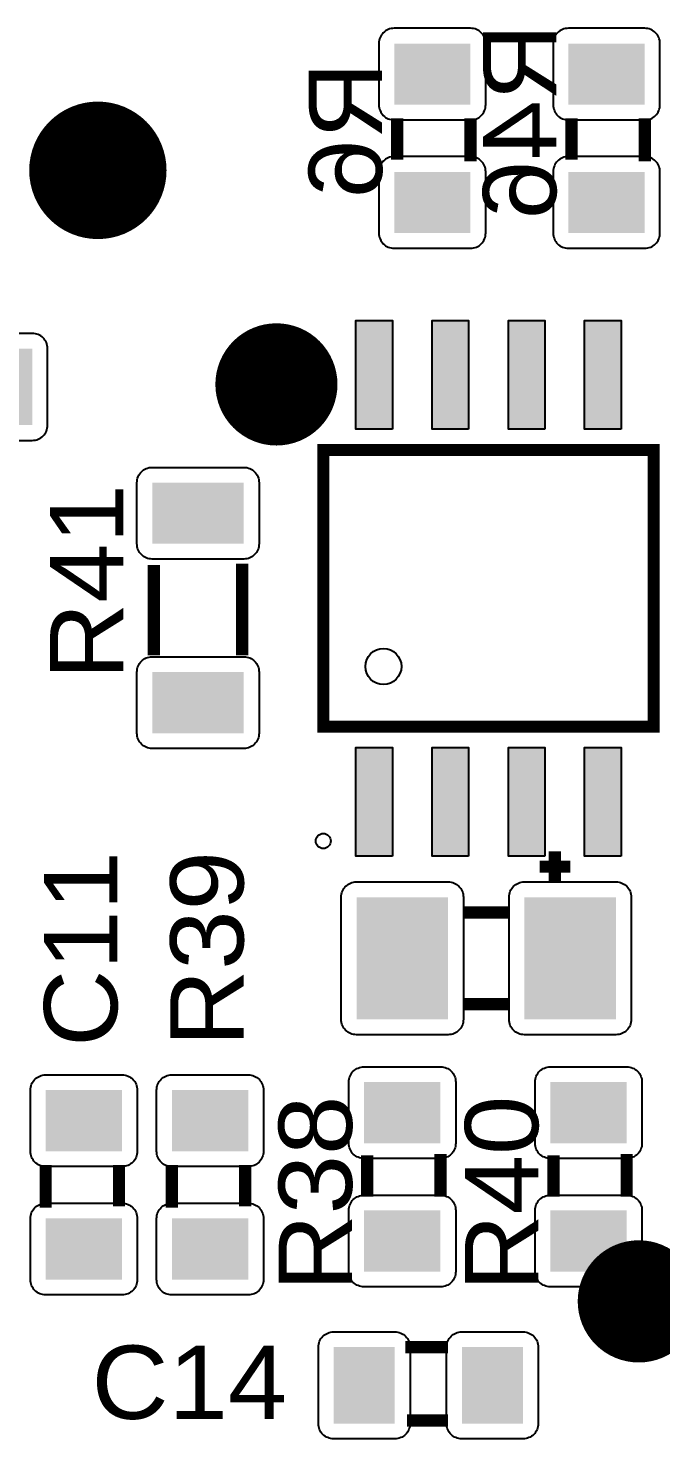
# Model space of a CAD drawing. Header units: inches. Extents: x 18.7 to 39.4, y 4.3 to 20.5.
# Drawn here: x 30.488 to 31.027, y 11.381 to 12.581 of the extents above; entities that cross this region are included whole.
import ezdxf

# ---------------------------------------------------------------- set-up
doc = ezdxf.new("R2010")
doc.units = ezdxf.units.IN
doc.header["$MEASUREMENT"] = 0
doc.styles.get("Standard").update_dxf_attribs({"font": 'arial.ttf'})

# ---------------------------------------------------------------- blocks, each defined once
blk = doc.blocks.new('RPAD')
blk.add_trace([(-0.5, -0.5), (-0.5, 0.5), (0.5, -0.5), (0.5, 0.5)])
blk = doc.blocks.new('EPAD')
at = {"const_width": 0.5}
blk.add_lwpolyline([(-0.25, 0, 1), (0.25, 0, 1)], format="xyb", close=True, dxfattribs=at)
blk = doc.blocks.new('NextionControlV3')
for points in [[(41.70077, 11.32948), (41.70077, 11.28948), (41.70082, 11.28845), (41.70097, 11.28744), (41.70121, 11.28647), (41.70154, 11.28555), (41.70196, 11.28467), (41.70245, 11.28385), (41.70302, 11.28308), (41.70366, 11.28238), (41.70437, 11.28174), (41.70514, 11.28117), (41.70596, 11.28067), (41.70684, 11.28026), (41.70776, 11.27993), (41.70873, 11.27968), (41.70973, 11.27954), (41.71077, 11.27948), (41.76077, 11.27948), (41.76181, 11.27954), (41.76282, 11.27968), (41.76378, 11.27993), (41.76471, 11.28026), (41.76558, 11.28067), (41.76641, 11.28117), (41.76718, 11.28174), (41.76788, 11.28238), (41.76852, 11.28308), (41.76909, 11.28385), (41.76959, 11.28467), (41.77, 11.28555), (41.77033, 11.28647), (41.77057, 11.28744), (41.77072, 11.28845), (41.77077, 11.28948), (41.77077, 11.32948), (41.77072, 11.33052), (41.77057, 11.33153), (41.77033, 11.3325), (41.77, 11.33342), (41.76959, 11.3343), (41.76909, 11.33512), (41.76852, 11.33589), (41.76788, 11.33659), (41.76718, 11.33723), (41.76641, 11.3378), (41.76558, 11.3383), (41.76471, 11.33871), (41.76378, 11.33904), (41.76282, 11.33929), (41.76181, 11.33943), (41.76077, 11.33948), (41.71077, 11.33948), (41.70973, 11.33943), (41.70873, 11.33929), (41.70776, 11.33904), (41.70684, 11.33871), (41.70596, 11.3383), (41.70514, 11.3378), (41.70437, 11.33723), (41.70366, 11.33659), (41.70302, 11.33589), (41.70245, 11.33512), (41.70196, 11.3343), (41.70154, 11.33342), (41.70121, 11.3325), (41.70097, 11.33153), (41.70082, 11.33052), (41.70077, 11.32948)], [(41.81495, 11.32948), (41.81495, 11.28948), (41.815, 11.28845), (41.81515, 11.28744), (41.81539, 11.28647), (41.81572, 11.28555), (41.81613, 11.28467), (41.81663, 11.28385), (41.8172, 11.28308), (41.81784, 11.28238), (41.81854, 11.28174), (41.81931, 11.28117), (41.82013, 11.28067), (41.82101, 11.28026), (41.82193, 11.27993), (41.8229, 11.27968), (41.82391, 11.27954), (41.82495, 11.27948), (41.87495, 11.27948), (41.87599, 11.27954), (41.87699, 11.27968), (41.87796, 11.27993), (41.87888, 11.28026), (41.87976, 11.28067), (41.88058, 11.28117), (41.88135, 11.28174), (41.88206, 11.28238), (41.8827, 11.28308), (41.88327, 11.28385), (41.88376, 11.28467), (41.88417, 11.28555), (41.88451, 11.28647), (41.88475, 11.28744), (41.8849, 11.28845), (41.88495, 11.28948), (41.88495, 11.32948), (41.8849, 11.33052), (41.88475, 11.33153), (41.88451, 11.3325), (41.88417, 11.33342), (41.88376, 11.3343), (41.88327, 11.33512), (41.8827, 11.33589), (41.88206, 11.33659), (41.88135, 11.33723), (41.88058, 11.3378), (41.87976, 11.3383), (41.87888, 11.33871), (41.87796, 11.33904), (41.87699, 11.33929), (41.87599, 11.33943), (41.87495, 11.33948), (41.82495, 11.33948), (41.82391, 11.33943), (41.8229, 11.33929), (41.82193, 11.33904), (41.82101, 11.33871), (41.82013, 11.3383), (41.81931, 11.3378), (41.81854, 11.33723), (41.81784, 11.33659), (41.8172, 11.33589), (41.81663, 11.33512), (41.81613, 11.3343), (41.81572, 11.33342), (41.81539, 11.3325), (41.81515, 11.33153), (41.815, 11.33052), (41.81495, 11.32948)], [(41.70077, 11.24548), (41.70077, 11.20548), (41.70082, 11.20445), (41.70097, 11.20344), (41.70121, 11.20247), (41.70154, 11.20155), (41.70196, 11.20067), (41.70245, 11.19985), (41.70302, 11.19908), (41.70366, 11.19838), (41.70437, 11.19774), (41.70514, 11.19717), (41.70596, 11.19667), (41.70684, 11.19626), (41.70776, 11.19593), (41.70873, 11.19568), (41.70973, 11.19554), (41.71077, 11.19548), (41.76077, 11.19548), (41.76181, 11.19554), (41.76282, 11.19568), (41.76378, 11.19593), (41.76471, 11.19626), (41.76558, 11.19667), (41.76641, 11.19717), (41.76718, 11.19774), (41.76788, 11.19838), (41.76852, 11.19908), (41.76909, 11.19985), (41.76959, 11.20067), (41.77, 11.20155), (41.77033, 11.20247), (41.77057, 11.20344), (41.77072, 11.20445), (41.77077, 11.20548), (41.77077, 11.24548), (41.77072, 11.24652), (41.77057, 11.24753), (41.77033, 11.2485), (41.77, 11.24942), (41.76959, 11.2503), (41.76909, 11.25112), (41.76852, 11.25189), (41.76788, 11.25259), (41.76718, 11.25323), (41.76641, 11.2538), (41.76558, 11.2543), (41.76471, 11.25471), (41.76378, 11.25504), (41.76282, 11.25529), (41.76181, 11.25543), (41.76077, 11.25548), (41.71077, 11.25548), (41.70973, 11.25543), (41.70873, 11.25529), (41.70776, 11.25504), (41.70684, 11.25471), (41.70596, 11.2543), (41.70514, 11.2538), (41.70437, 11.25323), (41.70366, 11.25259), (41.70302, 11.25189), (41.70245, 11.25112), (41.70196, 11.2503), (41.70154, 11.24942), (41.70121, 11.2485), (41.70097, 11.24753), (41.70082, 11.24652), (41.70077, 11.24548)], [(41.81495, 11.24548), (41.81495, 11.20548), (41.815, 11.20445), (41.81515, 11.20344), (41.81539, 11.20247), (41.81572, 11.20155), (41.81613, 11.20067), (41.81663, 11.19985), (41.8172, 11.19908), (41.81784, 11.19838), (41.81854, 11.19774), (41.81931, 11.19717), (41.82013, 11.19667), (41.82101, 11.19626), (41.82193, 11.19593), (41.8229, 11.19568), (41.82391, 11.19554), (41.82495, 11.19548), (41.87495, 11.19548), (41.87599, 11.19554), (41.87699, 11.19568), (41.87796, 11.19593), (41.87888, 11.19626), (41.87976, 11.19667), (41.88058, 11.19717), (41.88135, 11.19774), (41.88206, 11.19838), (41.8827, 11.19908), (41.88327, 11.19985), (41.88376, 11.20067), (41.88417, 11.20155), (41.88451, 11.20247), (41.88475, 11.20344), (41.8849, 11.20445), (41.88495, 11.20548), (41.88495, 11.24548), (41.8849, 11.24652), (41.88475, 11.24753), (41.88451, 11.2485), (41.88417, 11.24942), (41.88376, 11.2503), (41.88327, 11.25112), (41.8827, 11.25189), (41.88206, 11.25259), (41.88135, 11.25323), (41.88058, 11.2538), (41.87976, 11.2543), (41.87888, 11.25471), (41.87796, 11.25504), (41.87699, 11.25529), (41.87599, 11.25543), (41.87495, 11.25548), (41.82495, 11.25548), (41.82391, 11.25543), (41.8229, 11.25529), (41.82193, 11.25504), (41.82101, 11.25471), (41.82013, 11.2543), (41.81931, 11.2538), (41.81854, 11.25323), (41.81784, 11.25259), (41.8172, 11.25189), (41.81663, 11.25112), (41.81613, 11.2503), (41.81572, 11.24942), (41.81539, 11.2485), (41.81515, 11.24753), (41.815, 11.24652), (41.81495, 11.24548)], [(41.70958, 11.07713), (41.68558, 11.07713), (41.68558, 11.14813), (41.70958, 11.14813), (41.70958, 11.07713)], [(41.75958, 11.07713), (41.73558, 11.07713), (41.73558, 11.14813), (41.75958, 11.14813), (41.75958, 11.07713)], [(41.80958, 11.07713), (41.78558, 11.07713), (41.78558, 11.14813), (41.80958, 11.14813), (41.80958, 11.07713)], [(41.85958, 11.07713), (41.83558, 11.07713), (41.83558, 11.14813), (41.85958, 11.14813), (41.85958, 11.07713)], [(41.62223, 11.04208), (41.62223, 11.00208), (41.62218, 11.00104), (41.62203, 11.00004), (41.62179, 10.99907), (41.62146, 10.99815), (41.62104, 10.99727), (41.62055, 10.99645), (41.61998, 10.99568), (41.61934, 10.99497), (41.61863, 10.99433), (41.61787, 10.99376), (41.61704, 10.99327), (41.61617, 10.99285), (41.61524, 10.99252), (41.61427, 10.99228), (41.61327, 10.99213), (41.61223, 10.99208), (41.55223, 10.99208), (41.55119, 10.99213), (41.55019, 10.99228), (41.54922, 10.99252), (41.54829, 10.99285), (41.54742, 10.99327), (41.54659, 10.99376), (41.54583, 10.99433), (41.54512, 10.99497), (41.54448, 10.99568), (41.54391, 10.99645), (41.54342, 10.99727), (41.543, 10.99815), (41.54267, 10.99907), (41.54243, 11.00004), (41.54228, 11.00104), (41.54223, 11.00208), (41.54223, 11.04208), (41.54228, 11.04312), (41.54243, 11.04413), (41.54267, 11.04509), (41.543, 11.04602), (41.54342, 11.0469), (41.54391, 11.04772), (41.54448, 11.04849), (41.54512, 11.04919), (41.54583, 11.04983), (41.54659, 11.0504), (41.54742, 11.0509), (41.54829, 11.05131), (41.54922, 11.05164), (41.55019, 11.05188), (41.55119, 11.05203), (41.55223, 11.05208), (41.61223, 11.05208), (41.61327, 11.05203), (41.61427, 11.05188), (41.61524, 11.05164), (41.61617, 11.05131), (41.61704, 11.0509), (41.61787, 11.0504), (41.61863, 11.04983), (41.61934, 11.04919), (41.61998, 11.04849), (41.62055, 11.04772), (41.62104, 11.0469), (41.62146, 11.04602), (41.62179, 11.04509), (41.62203, 11.04413), (41.62218, 11.04312), (41.62223, 11.04208)], [(41.62223, 10.91808), (41.62223, 10.87808), (41.62218, 10.87704), (41.62203, 10.87604), (41.62179, 10.87507), (41.62146, 10.87415), (41.62104, 10.87327), (41.62055, 10.87245), (41.61998, 10.87168), (41.61934, 10.87097), (41.61863, 10.87033), (41.61787, 10.86976), (41.61704, 10.86927), (41.61617, 10.86885), (41.61524, 10.86852), (41.61427, 10.86828), (41.61327, 10.86813), (41.61223, 10.86808), (41.55223, 10.86808), (41.55119, 10.86813), (41.55019, 10.86828), (41.54922, 10.86852), (41.54829, 10.86885), (41.54742, 10.86927), (41.54659, 10.86976), (41.54583, 10.87033), (41.54512, 10.87097), (41.54448, 10.87168), (41.54391, 10.87245), (41.54342, 10.87327), (41.543, 10.87415), (41.54267, 10.87507), (41.54243, 10.87604), (41.54228, 10.87704), (41.54223, 10.87808), (41.54223, 10.91808), (41.54228, 10.91912), (41.54243, 10.92013), (41.54267, 10.92109), (41.543, 10.92202), (41.54342, 10.9229), (41.54391, 10.92372), (41.54448, 10.92449), (41.54512, 10.92519), (41.54583, 10.92583), (41.54659, 10.9264), (41.54742, 10.9269), (41.54829, 10.92731), (41.54922, 10.92764), (41.55019, 10.92788), (41.55119, 10.92803), (41.55223, 10.92808), (41.61223, 10.92808), (41.61327, 10.92803), (41.61427, 10.92788), (41.61524, 10.92764), (41.61617, 10.92731), (41.61704, 10.9269), (41.61787, 10.9264), (41.61863, 10.92583), (41.61934, 10.92519), (41.61998, 10.92449), (41.62055, 10.92372), (41.62104, 10.9229), (41.62146, 10.92202), (41.62179, 10.92109), (41.62203, 10.92013), (41.62218, 10.91912), (41.62223, 10.91808)], [(41.70958, 10.79761), (41.68558, 10.79761), (41.68558, 10.86861), (41.70958, 10.86861), (41.70958, 10.79761)], [(41.75958, 10.79761), (41.73558, 10.79761), (41.73558, 10.86861), (41.75958, 10.86861), (41.75958, 10.79761)], [(41.80958, 10.79761), (41.78558, 10.79761), (41.78558, 10.86861), (41.80958, 10.86861), (41.80958, 10.79761)], [(41.85958, 10.79761), (41.83558, 10.79761), (41.83558, 10.86861), (41.85958, 10.86861), (41.85958, 10.79761)], [(41.68609, 10.78074), (41.74609, 10.78074), (41.74713, 10.78069), (41.74813, 10.78055), (41.7491, 10.7803), (41.75002, 10.77997), (41.7509, 10.77956), (41.75172, 10.77906), (41.75249, 10.77849), (41.7532, 10.77785), (41.75384, 10.77715), (41.75441, 10.77638), (41.7549, 10.77556), (41.75532, 10.77468), (41.75565, 10.77376), (41.75589, 10.77279), (41.75604, 10.77178), (41.75609, 10.77074), (41.75609, 10.69074), (41.75604, 10.68971), (41.75589, 10.6887), (41.75565, 10.68773), (41.75532, 10.68681), (41.7549, 10.68593), (41.75441, 10.68511), (41.75384, 10.68434), (41.7532, 10.68364), (41.75249, 10.683), (41.75172, 10.68243), (41.7509, 10.68193), (41.75002, 10.68152), (41.7491, 10.68119), (41.74813, 10.68094), (41.74713, 10.6808), (41.74609, 10.68074), (41.68609, 10.68074), (41.68505, 10.6808), (41.68404, 10.68094), (41.68308, 10.68119), (41.68215, 10.68152), (41.68128, 10.68193), (41.68045, 10.68243), (41.67968, 10.683), (41.67898, 10.68364), (41.67834, 10.68434), (41.67777, 10.68511), (41.67727, 10.68593), (41.67686, 10.68681), (41.67653, 10.68773), (41.67629, 10.6887), (41.67614, 10.68971), (41.67609, 10.69074), (41.67609, 10.77074), (41.67614, 10.77178), (41.67629, 10.77279), (41.67653, 10.77376), (41.67686, 10.77468), (41.67727, 10.77556), (41.67777, 10.77638), (41.67834, 10.77715), (41.67898, 10.77785), (41.67968, 10.77849), (41.68045, 10.77906), (41.68128, 10.77956), (41.68215, 10.77997), (41.68308, 10.7803), (41.68404, 10.78055), (41.68505, 10.78069), (41.68609, 10.78074)], [(41.79609, 10.78074), (41.85609, 10.78074), (41.85713, 10.78069), (41.85813, 10.78055), (41.8591, 10.7803), (41.86002, 10.77997), (41.8609, 10.77956), (41.86172, 10.77906), (41.86249, 10.77849), (41.8632, 10.77785), (41.86384, 10.77715), (41.86441, 10.77638), (41.8649, 10.77556), (41.86532, 10.77468), (41.86565, 10.77376), (41.86589, 10.77279), (41.86604, 10.77178), (41.86609, 10.77074), (41.86609, 10.69074), (41.86604, 10.68971), (41.86589, 10.6887), (41.86565, 10.68773), (41.86532, 10.68681), (41.8649, 10.68593), (41.86441, 10.68511), (41.86384, 10.68434), (41.8632, 10.68364), (41.86249, 10.683), (41.86172, 10.68243), (41.8609, 10.68193), (41.86002, 10.68152), (41.8591, 10.68119), (41.85813, 10.68094), (41.85713, 10.6808), (41.85609, 10.68074), (41.79609, 10.68074), (41.79505, 10.6808), (41.79404, 10.68094), (41.79308, 10.68119), (41.79215, 10.68152), (41.79128, 10.68193), (41.79045, 10.68243), (41.78968, 10.683), (41.78898, 10.68364), (41.78834, 10.68434), (41.78777, 10.68511), (41.78727, 10.68593), (41.78686, 10.68681), (41.78653, 10.68773), (41.78629, 10.6887), (41.78614, 10.68971), (41.78609, 10.69074), (41.78609, 10.77074), (41.78614, 10.77178), (41.78629, 10.77279), (41.78653, 10.77376), (41.78686, 10.77468), (41.78727, 10.77556), (41.78777, 10.77638), (41.78834, 10.77715), (41.78898, 10.77785), (41.78968, 10.77849), (41.79045, 10.77906), (41.79128, 10.77956), (41.79215, 10.77997), (41.79308, 10.7803), (41.79404, 10.78055), (41.79505, 10.78069), (41.79609, 10.78074)], [(41.68109, 10.60971), (41.68109, 10.64971), (41.68114, 10.65074), (41.68129, 10.65175), (41.68153, 10.65272), (41.68186, 10.65364), (41.68227, 10.65452), (41.68277, 10.65534), (41.68334, 10.65611), (41.68398, 10.65681), (41.68468, 10.65745), (41.68545, 10.65802), (41.68628, 10.65852), (41.68715, 10.65893), (41.68808, 10.65926), (41.68904, 10.65951), (41.69005, 10.65965), (41.69109, 10.65971), (41.74109, 10.65971), (41.74213, 10.65965), (41.74313, 10.65951), (41.7441, 10.65926), (41.74502, 10.65893), (41.7459, 10.65852), (41.74672, 10.65802), (41.74749, 10.65745), (41.7482, 10.65681), (41.74884, 10.65611), (41.74941, 10.65534), (41.7499, 10.65452), (41.75032, 10.65364), (41.75065, 10.65272), (41.75089, 10.65175), (41.75104, 10.65074), (41.75109, 10.64971), (41.75109, 10.60971), (41.75104, 10.60867), (41.75089, 10.60766), (41.75065, 10.60669), (41.75032, 10.60577), (41.7499, 10.60489), (41.74941, 10.60407), (41.74884, 10.6033), (41.7482, 10.6026), (41.74749, 10.60196), (41.74672, 10.60139), (41.7459, 10.60089), (41.74502, 10.60048), (41.7441, 10.60015), (41.74313, 10.5999), (41.74213, 10.59976), (41.74109, 10.59971), (41.69109, 10.59971), (41.69005, 10.59976), (41.68904, 10.5999), (41.68808, 10.60015), (41.68715, 10.60048), (41.68628, 10.60089), (41.68545, 10.60139), (41.68468, 10.60196), (41.68398, 10.6026), (41.68334, 10.6033), (41.68277, 10.60407), (41.68227, 10.60489), (41.68186, 10.60577), (41.68153, 10.60669), (41.68129, 10.60766), (41.68114, 10.60867), (41.68109, 10.60971)], [(41.80314, 10.60971), (41.80314, 10.64971), (41.80319, 10.65074), (41.80333, 10.65175), (41.80358, 10.65272), (41.80391, 10.65364), (41.80432, 10.65452), (41.80482, 10.65534), (41.80539, 10.65611), (41.80603, 10.65681), (41.80673, 10.65745), (41.8075, 10.65802), (41.80832, 10.65852), (41.8092, 10.65893), (41.81012, 10.65926), (41.81109, 10.65951), (41.8121, 10.65965), (41.81314, 10.65971), (41.86314, 10.65971), (41.86417, 10.65965), (41.86518, 10.65951), (41.86615, 10.65926), (41.86707, 10.65893), (41.86795, 10.65852), (41.86877, 10.65802), (41.86954, 10.65745), (41.87024, 10.65681), (41.87088, 10.65611), (41.87145, 10.65534), (41.87195, 10.65452), (41.87236, 10.65364), (41.87269, 10.65272), (41.87294, 10.65175), (41.87308, 10.65074), (41.87314, 10.64971), (41.87314, 10.60971), (41.87308, 10.60867), (41.87294, 10.60766), (41.87269, 10.60669), (41.87236, 10.60577), (41.87195, 10.60489), (41.87145, 10.60407), (41.87088, 10.6033), (41.87024, 10.6026), (41.86954, 10.60196), (41.86877, 10.60139), (41.86795, 10.60089), (41.86707, 10.60048), (41.86615, 10.60015), (41.86518, 10.5999), (41.86417, 10.59976), (41.86314, 10.59971), (41.81314, 10.59971), (41.8121, 10.59976), (41.81109, 10.5999), (41.81012, 10.60015), (41.8092, 10.60048), (41.80832, 10.60089), (41.8075, 10.60139), (41.80673, 10.60196), (41.80603, 10.6026), (41.80539, 10.6033), (41.80482, 10.60407), (41.80432, 10.60489), (41.80391, 10.60577), (41.80358, 10.60669), (41.80333, 10.60766), (41.80319, 10.60867), (41.80314, 10.60971)], [(41.54243, 10.64445), (41.54243, 10.60445), (41.54238, 10.60341), (41.54223, 10.6024), (41.54199, 10.60143), (41.54165, 10.60051), (41.54124, 10.59963), (41.54075, 10.59881), (41.54018, 10.59804), (41.53954, 10.59734), (41.53883, 10.5967), (41.53806, 10.59613), (41.53724, 10.59563), (41.53636, 10.59522), (41.53544, 10.59489), (41.53447, 10.59464), (41.53347, 10.5945), (41.53243, 10.59445), (41.48243, 10.59445), (41.48139, 10.5945), (41.48038, 10.59464), (41.47942, 10.59489), (41.47849, 10.59522), (41.47761, 10.59563), (41.47679, 10.59613), (41.47602, 10.5967), (41.47532, 10.59734), (41.47468, 10.59804), (41.47411, 10.59881), (41.47361, 10.59963), (41.4732, 10.60051), (41.47287, 10.60143), (41.47263, 10.6024), (41.47248, 10.60341), (41.47243, 10.60445), (41.47243, 10.64445), (41.47248, 10.64548), (41.47263, 10.64649), (41.47287, 10.64746), (41.4732, 10.64838), (41.47361, 10.64926), (41.47411, 10.65008), (41.47468, 10.65085), (41.47532, 10.65155), (41.47602, 10.6522), (41.47679, 10.65276), (41.47761, 10.65326), (41.47849, 10.65367), (41.47942, 10.654), (41.48038, 10.65425), (41.48139, 10.6544), (41.48243, 10.65445), (41.53243, 10.65445), (41.53347, 10.6544), (41.53447, 10.65425), (41.53544, 10.654), (41.53636, 10.65367), (41.53724, 10.65326), (41.53806, 10.65276), (41.53883, 10.6522), (41.53954, 10.65155), (41.54018, 10.65085), (41.54075, 10.65008), (41.54124, 10.64926), (41.54165, 10.64838), (41.54199, 10.64746), (41.54223, 10.64649), (41.54238, 10.64548), (41.54243, 10.64445)], [(41.6251, 10.64445), (41.6251, 10.60445), (41.62505, 10.60341), (41.6249, 10.6024), (41.62466, 10.60143), (41.62433, 10.60051), (41.62392, 10.59963), (41.62342, 10.59881), (41.62285, 10.59804), (41.62221, 10.59734), (41.62151, 10.5967), (41.62074, 10.59613), (41.61992, 10.59563), (41.61904, 10.59522), (41.61812, 10.59489), (41.61715, 10.59464), (41.61614, 10.5945), (41.6151, 10.59445), (41.5651, 10.59445), (41.56406, 10.5945), (41.56306, 10.59464), (41.56209, 10.59489), (41.56117, 10.59522), (41.56029, 10.59563), (41.55947, 10.59613), (41.5587, 10.5967), (41.55799, 10.59734), (41.55735, 10.59804), (41.55678, 10.59881), (41.55629, 10.59963), (41.55588, 10.60051), (41.55554, 10.60143), (41.5553, 10.6024), (41.55515, 10.60341), (41.5551, 10.60445), (41.5551, 10.64445), (41.55515, 10.64548), (41.5553, 10.64649), (41.55554, 10.64746), (41.55588, 10.64838), (41.55629, 10.64926), (41.55678, 10.65008), (41.55735, 10.65085), (41.55799, 10.65155), (41.5587, 10.6522), (41.55947, 10.65276), (41.56029, 10.65326), (41.56117, 10.65367), (41.56209, 10.654), (41.56306, 10.65425), (41.56406, 10.6544), (41.5651, 10.65445), (41.6151, 10.65445), (41.61614, 10.6544), (41.61715, 10.65425), (41.61812, 10.654), (41.61904, 10.65367), (41.61992, 10.65326), (41.62074, 10.65276), (41.62151, 10.6522), (41.62221, 10.65155), (41.62285, 10.65085), (41.62342, 10.65008), (41.62392, 10.64926), (41.62433, 10.64838), (41.62466, 10.64746), (41.6249, 10.64649), (41.62505, 10.64548), (41.6251, 10.64445)], [(41.68109, 10.52571), (41.68109, 10.56571), (41.68114, 10.56674), (41.68129, 10.56775), (41.68153, 10.56872), (41.68186, 10.56964), (41.68227, 10.57052), (41.68277, 10.57134), (41.68334, 10.57211), (41.68398, 10.57281), (41.68468, 10.57345), (41.68545, 10.57402), (41.68628, 10.57452), (41.68715, 10.57493), (41.68808, 10.57526), (41.68904, 10.57551), (41.69005, 10.57565), (41.69109, 10.57571), (41.74109, 10.57571), (41.74213, 10.57565), (41.74313, 10.57551), (41.7441, 10.57526), (41.74502, 10.57493), (41.7459, 10.57452), (41.74672, 10.57402), (41.74749, 10.57345), (41.7482, 10.57281), (41.74884, 10.57211), (41.74941, 10.57134), (41.7499, 10.57052), (41.75032, 10.56964), (41.75065, 10.56872), (41.75089, 10.56775), (41.75104, 10.56674), (41.75109, 10.56571), (41.75109, 10.52571), (41.75104, 10.52467), (41.75089, 10.52366), (41.75065, 10.52269), (41.75032, 10.52177), (41.7499, 10.52089), (41.74941, 10.52007), (41.74884, 10.5193), (41.7482, 10.5186), (41.74749, 10.51796), (41.74672, 10.51739), (41.7459, 10.51689), (41.74502, 10.51648), (41.7441, 10.51615), (41.74313, 10.5159), (41.74213, 10.51576), (41.74109, 10.51571), (41.69109, 10.51571), (41.69005, 10.51576), (41.68904, 10.5159), (41.68808, 10.51615), (41.68715, 10.51648), (41.68628, 10.51689), (41.68545, 10.51739), (41.68468, 10.51796), (41.68398, 10.5186), (41.68334, 10.5193), (41.68277, 10.52007), (41.68227, 10.52089), (41.68186, 10.52177), (41.68153, 10.52269), (41.68129, 10.52366), (41.68114, 10.52467), (41.68109, 10.52571)], [(41.80314, 10.52571), (41.80314, 10.56571), (41.80319, 10.56674), (41.80333, 10.56775), (41.80358, 10.56872), (41.80391, 10.56964), (41.80432, 10.57052), (41.80482, 10.57134), (41.80539, 10.57211), (41.80603, 10.57281), (41.80673, 10.57345), (41.8075, 10.57402), (41.80832, 10.57452), (41.8092, 10.57493), (41.81012, 10.57526), (41.81109, 10.57551), (41.8121, 10.57565), (41.81314, 10.57571), (41.86314, 10.57571), (41.86417, 10.57565), (41.86518, 10.57551), (41.86615, 10.57526), (41.86707, 10.57493), (41.86795, 10.57452), (41.86877, 10.57402), (41.86954, 10.57345), (41.87024, 10.57281), (41.87088, 10.57211), (41.87145, 10.57134), (41.87195, 10.57052), (41.87236, 10.56964), (41.87269, 10.56872), (41.87294, 10.56775), (41.87308, 10.56674), (41.87314, 10.56571), (41.87314, 10.52571), (41.87308, 10.52467), (41.87294, 10.52366), (41.87269, 10.52269), (41.87236, 10.52177), (41.87195, 10.52089), (41.87145, 10.52007), (41.87088, 10.5193), (41.87024, 10.5186), (41.86954, 10.51796), (41.86877, 10.51739), (41.86795, 10.51689), (41.86707, 10.51648), (41.86615, 10.51615), (41.86518, 10.5159), (41.86417, 10.51576), (41.86314, 10.51571), (41.81314, 10.51571), (41.8121, 10.51576), (41.81109, 10.5159), (41.81012, 10.51615), (41.8092, 10.51648), (41.80832, 10.51689), (41.8075, 10.51739), (41.80673, 10.51796), (41.80603, 10.5186), (41.80539, 10.5193), (41.80482, 10.52007), (41.80432, 10.52089), (41.80391, 10.52177), (41.80358, 10.52269), (41.80333, 10.52366), (41.80319, 10.52467), (41.80314, 10.52571)], [(41.54243, 10.56045), (41.54243, 10.52045), (41.54238, 10.51941), (41.54223, 10.5184), (41.54199, 10.51743), (41.54165, 10.51651), (41.54124, 10.51563), (41.54075, 10.51481), (41.54018, 10.51404), (41.53954, 10.51334), (41.53883, 10.5127), (41.53806, 10.51213), (41.53724, 10.51163), (41.53636, 10.51122), (41.53544, 10.51089), (41.53447, 10.51064), (41.53347, 10.5105), (41.53243, 10.51045), (41.48243, 10.51045), (41.48139, 10.5105), (41.48038, 10.51064), (41.47942, 10.51089), (41.47849, 10.51122), (41.47761, 10.51163), (41.47679, 10.51213), (41.47602, 10.5127), (41.47532, 10.51334), (41.47468, 10.51404), (41.47411, 10.51481), (41.47361, 10.51563), (41.4732, 10.51651), (41.47287, 10.51743), (41.47263, 10.5184), (41.47248, 10.51941), (41.47243, 10.52045), (41.47243, 10.56045), (41.47248, 10.56148), (41.47263, 10.56249), (41.47287, 10.56346), (41.4732, 10.56438), (41.47361, 10.56526), (41.47411, 10.56608), (41.47468, 10.56685), (41.47532, 10.56755), (41.47602, 10.5682), (41.47679, 10.56876), (41.47761, 10.56926), (41.47849, 10.56967), (41.47942, 10.57), (41.48038, 10.57025), (41.48139, 10.5704), (41.48243, 10.57045), (41.53243, 10.57045), (41.53347, 10.5704), (41.53447, 10.57025), (41.53544, 10.57), (41.53636, 10.56967), (41.53724, 10.56926), (41.53806, 10.56876), (41.53883, 10.5682), (41.53954, 10.56755), (41.54018, 10.56685), (41.54075, 10.56608), (41.54124, 10.56526), (41.54165, 10.56438), (41.54199, 10.56346), (41.54223, 10.56249), (41.54238, 10.56148), (41.54243, 10.56045)], [(41.6251, 10.56045), (41.6251, 10.52045), (41.62505, 10.51941), (41.6249, 10.5184), (41.62466, 10.51743), (41.62433, 10.51651), (41.62392, 10.51563), (41.62342, 10.51481), (41.62285, 10.51404), (41.62221, 10.51334), (41.62151, 10.5127), (41.62074, 10.51213), (41.61992, 10.51163), (41.61904, 10.51122), (41.61812, 10.51089), (41.61715, 10.51064), (41.61614, 10.5105), (41.6151, 10.51045), (41.5651, 10.51045), (41.56406, 10.5105), (41.56306, 10.51064), (41.56209, 10.51089), (41.56117, 10.51122), (41.56029, 10.51163), (41.55947, 10.51213), (41.5587, 10.5127), (41.55799, 10.51334), (41.55735, 10.51404), (41.55678, 10.51481), (41.55629, 10.51563), (41.55588, 10.51651), (41.55554, 10.51743), (41.5553, 10.5184), (41.55515, 10.51941), (41.5551, 10.52045), (41.5551, 10.56045), (41.55515, 10.56148), (41.5553, 10.56249), (41.55554, 10.56346), (41.55588, 10.56438), (41.55629, 10.56526), (41.55678, 10.56608), (41.55735, 10.56685), (41.55799, 10.56755), (41.5587, 10.5682), (41.55947, 10.56876), (41.56029, 10.56926), (41.56117, 10.56967), (41.56209, 10.57), (41.56306, 10.57025), (41.56406, 10.5704), (41.5651, 10.57045), (41.6151, 10.57045), (41.61614, 10.5704), (41.61715, 10.57025), (41.61812, 10.57), (41.61904, 10.56967), (41.61992, 10.56926), (41.62074, 10.56876), (41.62151, 10.5682), (41.62221, 10.56755), (41.62285, 10.56685), (41.62342, 10.56608), (41.62392, 10.56526), (41.62433, 10.56438), (41.62466, 10.56346), (41.6249, 10.56249), (41.62505, 10.56148), (41.6251, 10.56045)], [(41.71114, 10.41622), (41.67114, 10.41622), (41.6701, 10.41627), (41.6691, 10.41642), (41.66813, 10.41666), (41.66721, 10.41699), (41.66633, 10.4174), (41.66551, 10.4179), (41.66474, 10.41847), (41.66403, 10.41911), (41.66339, 10.41981), (41.66282, 10.42058), (41.66233, 10.42141), (41.66191, 10.42228), (41.66158, 10.42321), (41.66134, 10.42417), (41.66119, 10.42518), (41.66114, 10.42622), (41.66114, 10.47622), (41.66119, 10.47726), (41.66134, 10.47826), (41.66158, 10.47923), (41.66191, 10.48015), (41.66233, 10.48103), (41.66282, 10.48185), (41.66339, 10.48262), (41.66403, 10.48333), (41.66474, 10.48397), (41.66551, 10.48454), (41.66633, 10.48503), (41.66721, 10.48545), (41.66813, 10.48578), (41.6691, 10.48602), (41.6701, 10.48617), (41.67114, 10.48622), (41.71114, 10.48622), (41.71218, 10.48617), (41.71319, 10.48602), (41.71415, 10.48578), (41.71508, 10.48545), (41.71595, 10.48503), (41.71678, 10.48454), (41.71755, 10.48397), (41.71825, 10.48333), (41.71889, 10.48262), (41.71946, 10.48185), (41.71996, 10.48103), (41.72037, 10.48015), (41.7207, 10.47923), (41.72094, 10.47826), (41.72109, 10.47726), (41.72114, 10.47622), (41.72114, 10.42622), (41.72109, 10.42518), (41.72094, 10.42417), (41.7207, 10.42321), (41.72037, 10.42228), (41.71996, 10.42141), (41.71946, 10.42058), (41.71889, 10.41981), (41.71825, 10.41911), (41.71755, 10.41847), (41.71678, 10.4179), (41.71595, 10.4174), (41.71508, 10.41699), (41.71415, 10.41666), (41.71319, 10.41642), (41.71218, 10.41627), (41.71114, 10.41622)], [(41.79514, 10.41622), (41.75514, 10.41622), (41.7541, 10.41627), (41.7531, 10.41642), (41.75213, 10.41666), (41.75121, 10.41699), (41.75033, 10.4174), (41.74951, 10.4179), (41.74874, 10.41847), (41.74803, 10.41911), (41.74739, 10.41981), (41.74682, 10.42058), (41.74633, 10.42141), (41.74591, 10.42228), (41.74558, 10.42321), (41.74534, 10.42417), (41.74519, 10.42518), (41.74514, 10.42622), (41.74514, 10.47622), (41.74519, 10.47726), (41.74534, 10.47826), (41.74558, 10.47923), (41.74591, 10.48015), (41.74633, 10.48103), (41.74682, 10.48185), (41.74739, 10.48262), (41.74803, 10.48333), (41.74874, 10.48397), (41.74951, 10.48454), (41.75033, 10.48503), (41.75121, 10.48545), (41.75213, 10.48578), (41.7531, 10.48602), (41.7541, 10.48617), (41.75514, 10.48622), (41.79514, 10.48622), (41.79618, 10.48617), (41.79719, 10.48602), (41.79815, 10.48578), (41.79908, 10.48545), (41.79995, 10.48503), (41.80078, 10.48454), (41.80155, 10.48397), (41.80225, 10.48333), (41.80289, 10.48262), (41.80346, 10.48185), (41.80396, 10.48103), (41.80437, 10.48015), (41.8047, 10.47923), (41.80494, 10.47826), (41.80509, 10.47726), (41.80514, 10.47622), (41.80514, 10.42622), (41.80509, 10.42518), (41.80494, 10.42417), (41.8047, 10.42321), (41.80437, 10.42228), (41.80396, 10.42141), (41.80346, 10.42058), (41.80289, 10.41981), (41.80225, 10.41911), (41.80155, 10.41847), (41.80078, 10.4179), (41.79995, 10.4174), (41.79908, 10.41699), (41.79815, 10.41666), (41.79719, 10.41642), (41.79618, 10.41627), (41.79514, 10.41622)]]:
    blk.add_lwpolyline(points, close=True)
for points, const_width in [([(41.71277, 11.28048), (41.71277, 11.25348)], 0.008), ([(41.71277, 11.28048), (41.71277, 11.25348)], 0.008), ([(41.71277, 11.28048), (41.71277, 11.25348)], 0.008), ([(41.76077, 11.28048), (41.76077, 11.25248)], 0.008), ([(41.76077, 11.28048), (41.76077, 11.25248)], 0.008), ([(41.76077, 11.28048), (41.76077, 11.25248)], 0.008), ([(41.82695, 11.28048), (41.82695, 11.25348)], 0.008), ([(41.82695, 11.28048), (41.82695, 11.25348)], 0.008), ([(41.82695, 11.28048), (41.82695, 11.25348)], 0.008), ([(41.87495, 11.28048), (41.87495, 11.25248)], 0.008), ([(41.87495, 11.28048), (41.87495, 11.25248)], 0.008), ([(41.87495, 11.28048), (41.87495, 11.25248)], 0.008), ([(41.88085, 10.88232), (41.88085, 11.06342), (41.66432, 11.06342), (41.66432, 10.88232), (41.88085, 10.88232)], 0.00787), ([(41.88085, 10.88232), (41.88085, 11.06342), (41.66432, 11.06342), (41.66432, 10.88232), (41.88085, 10.88232)], 0.00787), ([(41.88085, 10.88232), (41.88085, 11.06342), (41.66432, 11.06342), (41.66432, 10.88232), (41.88085, 10.88232)], 0.00787), ([(41.55323, 10.98808), (41.55323, 10.92908)], 0.008), ([(41.55323, 10.98808), (41.55323, 10.92908)], 0.008), ([(41.55323, 10.98808), (41.55323, 10.92908)], 0.008), ([(41.61123, 10.98908), (41.61123, 10.92908)], 0.008), ([(41.61123, 10.98908), (41.61123, 10.92908)], 0.008), ([(41.61123, 10.98908), (41.61123, 10.92908)], 0.008), ([(41.81609, 10.80074), (41.81609, 10.78074)], 0.008), ([(41.81609, 10.80074), (41.81609, 10.78074)], 0.008), ([(41.81609, 10.80074), (41.81609, 10.78074)], 0.008), ([(41.80609, 10.79074), (41.82609, 10.79074)], 0.008), ([(41.80609, 10.79074), (41.82609, 10.79074)], 0.008), ([(41.80609, 10.79074), (41.82609, 10.79074)], 0.008), ([(41.75609, 10.76074), (41.78609, 10.76074)], 0.008), ([(41.75609, 10.76074), (41.78609, 10.76074)], 0.008), ([(41.75609, 10.76074), (41.78609, 10.76074)], 0.008), ([(41.75609, 10.70074), (41.78609, 10.70074)], 0.008), ([(41.75609, 10.70074), (41.78609, 10.70074)], 0.008), ([(41.75609, 10.70074), (41.78609, 10.70074)], 0.008), ([(41.48243, 10.59545), (41.48243, 10.56745)], 0.008), ([(41.48243, 10.59545), (41.48243, 10.56745)], 0.008), ([(41.48243, 10.59545), (41.48243, 10.56745)], 0.008), ([(41.53043, 10.59545), (41.53043, 10.56845)], 0.008), ([(41.53043, 10.59545), (41.53043, 10.56845)], 0.008), ([(41.53043, 10.59545), (41.53043, 10.56845)], 0.008), ([(41.5651, 10.59545), (41.5651, 10.56745)], 0.008), ([(41.5651, 10.59545), (41.5651, 10.56745)], 0.008), ([(41.5651, 10.59545), (41.5651, 10.56745)], 0.008), ([(41.6131, 10.59545), (41.6131, 10.56845)], 0.008), ([(41.6131, 10.59545), (41.6131, 10.56845)], 0.008), ([(41.6131, 10.59545), (41.6131, 10.56845)], 0.008), ([(41.69309, 10.57471), (41.69309, 10.60171)], 0.008), ([(41.69309, 10.57471), (41.69309, 10.60171)], 0.008), ([(41.69309, 10.57471), (41.69309, 10.60171)], 0.008), ([(41.74109, 10.57471), (41.74109, 10.60271)], 0.008), ([(41.74109, 10.57471), (41.74109, 10.60271)], 0.008), ([(41.74109, 10.57471), (41.74109, 10.60271)], 0.008), ([(41.81514, 10.57471), (41.81514, 10.60171)], 0.008), ([(41.81514, 10.57471), (41.81514, 10.60171)], 0.008), ([(41.81514, 10.57471), (41.81514, 10.60171)], 0.008), ([(41.86314, 10.57471), (41.86314, 10.60271)], 0.008), ([(41.86314, 10.57471), (41.86314, 10.60271)], 0.008), ([(41.86314, 10.57471), (41.86314, 10.60271)], 0.008), ([(41.74614, 10.47622), (41.71814, 10.47622)], 0.008), ([(41.74614, 10.47622), (41.71814, 10.47622)], 0.008), ([(41.74614, 10.47622), (41.71814, 10.47622)], 0.008), ([(41.74614, 10.42822), (41.71914, 10.42822)], 0.008), ([(41.74614, 10.42822), (41.71914, 10.42822)], 0.008), ([(41.74614, 10.42822), (41.71914, 10.42822)], 0.008)]:
    blk.add_lwpolyline(points, dxfattribs=dict(const_width=const_width))
blk.add_lwpolyline([(41.43363, 11.06976), (41.47363, 11.06976), (41.47467, 11.06981), (41.47568, 11.06996), (41.47664, 11.0702), (41.47757, 11.07053), (41.47844, 11.07095), (41.47927, 11.07144), (41.48003, 11.07201), (41.48074, 11.07265), (41.48138, 11.07336), (41.48195, 11.07412), (41.48244, 11.07495), (41.48286, 11.07582), (41.48319, 11.07675), (41.48343, 11.07772), (41.48358, 11.07872), (41.48363, 11.07976), (41.48363, 11.12976), (41.48358, 11.1308), (41.48343, 11.1318), (41.48319, 11.13277), (41.48286, 11.1337), (41.48244, 11.13457), (41.48195, 11.1354), (41.48138, 11.13616), (41.48074, 11.13687), (41.48003, 11.13751), (41.47927, 11.13808), (41.47844, 11.13857), (41.47757, 11.13899), (41.47664, 11.13932), (41.47568, 11.13956), (41.47467, 11.13971), (41.47363, 11.13976), (41.47363, 11.13976), (41.43363, 11.13976)])
for centre, radius in [((41.70369, 10.92169), 0.01181), ((41.70369, 10.92169), 0.01181), ((41.70369, 10.92169), 0.01181), ((41.66432, 10.80752), 0.00492), ((41.66432, 10.80752), 0.00492), ((41.66432, 10.80752), 0.00492)]:
    blk.add_circle(centre, radius)
for p, xscale, yscale, rotation in [((41.73577, 11.30948), 0.04, 0.05, 90), ((41.84995, 11.30948), 0.04, 0.05, 90), ((41.73577, 11.22548), 0.04, 0.05, 90), ((41.84995, 11.22548), 0.04, 0.05, 90), ((41.69758, 11.11263), 0.024, 0.071, 180), ((41.74758, 11.11263), 0.024, 0.071, 180), ((41.79758, 11.11263), 0.024, 0.071, 180), ((41.84758, 11.11263), 0.024, 0.071, 180), ((41.58223, 11.02208), 0.04, 0.06, 270), ((41.58223, 10.89808), 0.04, 0.06, 270), ((41.69758, 10.83311), 0.024, 0.071, 180), ((41.74758, 10.83311), 0.024, 0.071, 180), ((41.79758, 10.83311), 0.024, 0.071, 180), ((41.84758, 10.83311), 0.024, 0.071, 180), ((41.71609, 10.62971), 0.04, 0.05, 90), ((41.83814, 10.62971), 0.04, 0.05, 90), ((41.50743, 10.62445), 0.04, 0.05, 270), ((41.5901, 10.62445), 0.04, 0.05, 270), ((41.71609, 10.54571), 0.04, 0.05, 90), ((41.83814, 10.54571), 0.04, 0.05, 90), ((41.50743, 10.54045), 0.04, 0.05, 270), ((41.5901, 10.54045), 0.04, 0.05, 270), ((41.69114, 10.45122), 0.04, 0.05, 180), ((41.77514, 10.45122), 0.04, 0.05, 180)]:
    blk.add_blockref('RPAD', p, dxfattribs=dict(xscale=xscale, yscale=yscale, rotation=rotation))
for name, p, xscale, yscale in [('EPAD', (41.51661, 11.24649), 0.09, 0.09), ('EPAD', (41.63361, 11.10637), 0.08, 0.08), ('RPAD', (41.45363, 11.10476), 0.04, 0.05), ('RPAD', (41.71609, 10.73074), 0.06, 0.08), ('RPAD', (41.82609, 10.73074), 0.06, 0.08), ('EPAD', (41.87104, 10.50618), 0.08, 0.08)]:
    blk.add_blockref(name, p, dxfattribs=dict(xscale=xscale, yscale=yscale))
at = {"text_generation_flag": 2, "width": 1.041667}
for s, p in [('R46', (41.81695, 11.34248)), ('R46', (41.81695, 11.34248)), ('R46', (41.81695, 11.34248)), ('R6', (41.70277, 11.31748)), ('R6', (41.70277, 11.31748)), ('R6', (41.70277, 11.31748))]:
    blk.add_text(s, height=0.048, rotation=90, dxfattribs=at).set_placement(p)
at = {"width": 1.041667}
for s, p in [('R41', (41.53331, 10.91296)), ('R41', (41.53331, 10.91296)), ('R41', (41.53331, 10.91296)), ('C11', (41.52937, 10.6728)), ('C11', (41.52937, 10.6728)), ('C11', (41.52937, 10.6728)), ('R39', (41.61205, 10.6728)), ('R39', (41.61205, 10.6728)), ('R39', (41.61205, 10.6728)), ('R38', (41.68309, 10.51271)), ('R38', (41.68309, 10.51271)), ('R38', (41.68309, 10.51271)), ('R40', (41.80514, 10.51271)), ('R40', (41.80514, 10.51271)), ('R40', (41.80514, 10.51271))]:
    blk.add_text(s, height=0.048, rotation=90, dxfattribs=at).set_placement(p)
blk.add_text('C14', height=0.048, dxfattribs=at).set_placement((41.51247, 10.42927))
blk.add_text('C14', height=0.048, dxfattribs=at).set_placement((41.51247, 10.42927))
blk.add_text('C14', height=0.048, dxfattribs=at).set_placement((41.51247, 10.42927))

msp = doc.modelspace()

# ---------------------------------------------------------------- block references
at = {"xscale": 1.3, "yscale": 1.3, "zscale": 1.3}
msp.add_blockref('NextionControlV3', (-23.4241, -2.16), dxfattribs=at)

doc.saveas('drawing.dxf')
